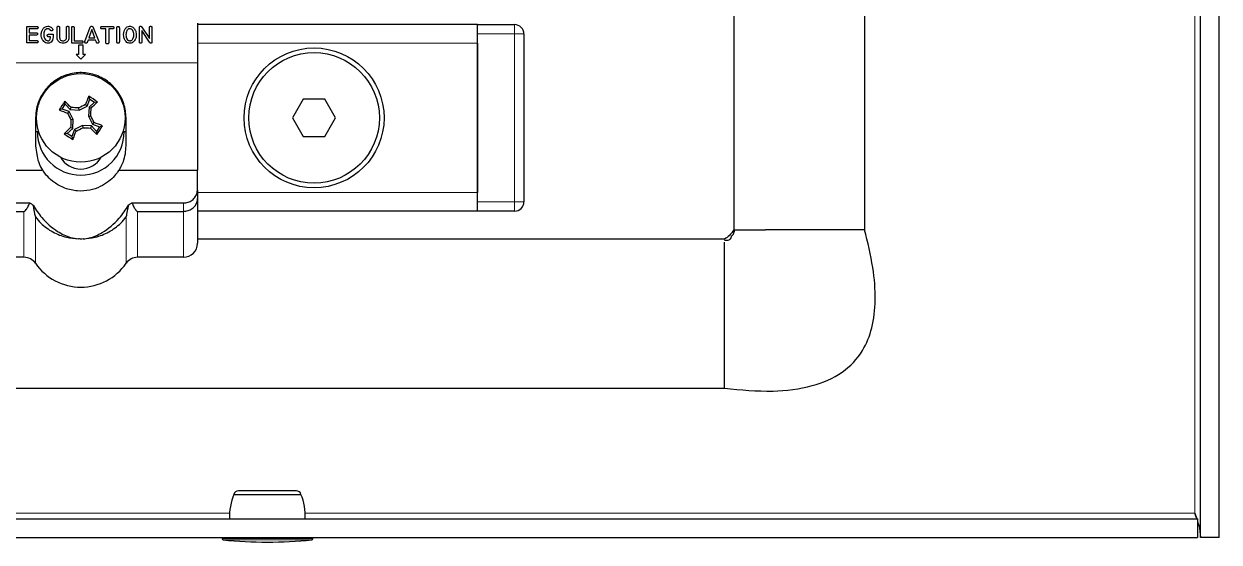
# Model space of a CAD drawing. Header units: millimetres. Extents: x -793 to 1819, y -785 to 978.
# Drawn here: x 1497.4 to 1625.5, y -554 to -498.4 of the extents above; entities that cross this region are included whole.
import ezdxf

# ---------------------------------------------------------------- set-up
doc = ezdxf.new("R2010")
doc.units = ezdxf.units.MM

msp = doc.modelspace()

# ---------------------------------------------------------------- linework, layer by layer
at = {"color": 7, "linetype": 'Continuous', "lineweight": 25}
for p, q in [((1623.48, -553.47), (1623.48, 801.53)), ((1625.48, -553.47), (1625.48, 801.53)), ((1573.48, 768.53), (1573.48, -520.47)), ((1587.48, -476.14), (1587.48, -520.47)), ((1497.68, -500.44), (1497.68, -498.67)), ((1497.68, -498.67), (1498.74, -498.67)), ((1498.74, -498.93), (1497.94, -498.93)), ((1497.94, -498.93), (1497.94, -499.34)), ((1497.94, -499.34), (1498.69, -499.34)), ((1500.02, -499.51), (1500.51, -499.51)), ((1500.51, -499.51), (1500.51, -499.81)), ((1500.94, -499.86), (1500.94, -498.78)), ((1501.2, -498.78), (1501.2, -499.86)), ((1501.95, -499.84), (1501.95, -498.78)), ((1502.21, -498.78), (1502.21, -499.84)), ((1502.5, -500.47), (1502.5, -498.8)), ((1502.76, -498.8), (1502.76, -500.2)), ((1503.92, -500.29), (1504.5, -498.76)), ((1504.66, -499), (1504.35, -499.87)), ((1504.98, -499.87), (1504.66, -499)), ((1504.82, -498.78), (1505.41, -500.29)), ((1505.75, -498.67), (1506.87, -498.67)), ((1506.17, -498.93), (1505.75, -498.93)), ((1506.17, -500.4), (1506.17, -498.93)), ((1506.87, -498.93), (1506.48, -498.93)), ((1506.48, -498.93), (1506.48, -500.4)), ((1507.34, -500.33), (1507.34, -498.8)), ((1507.61, -498.8), (1507.61, -500.33)), ((1509.76, -500.33), (1509.76, -498.77)), ((1510.03, -498.73), (1510.84, -499.96)), ((1510.86, -500.36), (1510.03, -499.09)), ((1510.03, -499.09), (1510.03, -500.33)), ((1510.84, -499.96), (1510.84, -498.78)), ((1511.1, -498.78), (1511.1, -500.33)), ((1515.98, -498.32), (1515.98, -502.57)), ((1545.98, -498.47), (1515.98, -498.47)), ((1545.98, -498.47), (1549.98, -498.47)), ((1545.98, -499.47), (1545.98, -498.47)), ((1545.98, -517.47), (1545.98, -499.47)), ((1550.98, -499.47), (1550.98, -517.47)), ((1498.74, -500.44), (1497.68, -500.44)), ((1498.69, -499.6), (1497.94, -499.6)), ((1497.94, -499.6), (1497.94, -500.18)), ((1497.94, -500.18), (1498.74, -500.18)), ((1500.22, -499.77), (1500.01, -499.77)), ((1503.56, -500.47), (1502.5, -500.47)), ((1502.76, -500.2), (1503.56, -500.2)), ((1503.73, -500.67), (1503.23, -500.67)), ((1503.23, -500.67), (1503.23, -501.67)), ((1503.73, -501.67), (1503.73, -500.67)), ((1504.26, -500.13), (1504.17, -500.38)), ((1505.07, -500.13), (1504.26, -500.13)), ((1504.35, -499.87), (1504.98, -499.87)), ((1505.17, -500.37), (1505.07, -500.13)), ((1545.98, -500.47), (1545.98, -516.47)), ((1502.98, -501.67), (1503.48, -502.17)), ((1503.23, -501.67), (1502.98, -501.67)), ((1503.48, -502.17), (1503.98, -501.67)), ((1503.98, -501.67), (1503.73, -501.67)), ((1515.98, -502.57), (1515.98, -514.07)), ((1501.47, -507.52), (1501.8, -507.01)), ((1501.8, -507.01), (1501.77, -506.68)), ((1501.8, -507.01), (1502.34, -507.59)), ((1503.31, -507.65), (1504.17, -507.21)), ((1504.17, -507.21), (1503.99, -507.05)), ((1504.17, -507.21), (1504.43, -506.45)), ((1504.43, -506.45), (1504.33, -506.14)), ((1504.94, -506.78), (1504.36, -507.33)), ((1504.43, -506.45), (1504.94, -506.78)), ((1504.94, -506.78), (1505.27, -506.75)), ((1527.33, -506.47), (1526.17, -508.47)), ((1529.64, -506.47), (1527.33, -506.47)), ((1530.79, -508.47), (1529.64, -506.47)), ((1498.63, -508.47), (1498.63, -511.47)), ((1501.47, -507.52), (1501.16, -507.62)), ((1502.22, -507.78), (1501.47, -507.52)), ((1502.22, -507.78), (1502.06, -507.96)), ((1502.66, -508.64), (1502.22, -507.78)), ((1502.34, -507.59), (1502.44, -507.37)), ((1502.34, -507.59), (1503.31, -507.65)), ((1503.31, -507.65), (1503.26, -507.41)), ((1504.36, -507.33), (1504.3, -508.29)), ((1504.3, -508.29), (1504.54, -508.24)), ((1504.3, -508.29), (1504.74, -509.16)), ((1504.36, -507.33), (1504.58, -507.43)), ((1508.33, -511.47), (1508.33, -508.47)), ((1526.17, -508.47), (1527.33, -510.47)), ((1529.64, -510.47), (1530.79, -508.47)), ((1502.02, -510.15), (1502.61, -509.61)), ((1502.61, -509.61), (1502.39, -509.51)), ((1502.66, -508.64), (1502.42, -508.69)), ((1502.79, -509.73), (1502.53, -510.48)), ((1502.61, -509.61), (1502.66, -508.64)), ((1503.66, -509.29), (1502.79, -509.73)), ((1502.79, -509.73), (1502.98, -509.89)), ((1503.66, -509.29), (1503.71, -509.53)), ((1504.62, -509.34), (1503.66, -509.29)), ((1504.62, -509.34), (1504.52, -509.56)), ((1505.17, -509.93), (1504.62, -509.34)), ((1504.74, -509.16), (1504.9, -508.97)), ((1504.74, -509.16), (1505.5, -509.42)), ((1505.5, -509.42), (1505.17, -509.93)), ((1505.5, -509.42), (1505.81, -509.31)), ((1498.83, -509.97), (1498.63, -509.97)), ((1502.02, -510.15), (1501.7, -510.18)), ((1502.53, -510.48), (1502.02, -510.15)), ((1502.53, -510.48), (1502.64, -510.79)), ((1505.17, -509.93), (1505.19, -510.25)), ((1508.33, -509.97), (1508.13, -509.97)), ((1527.33, -510.47), (1529.64, -510.47)), ((1490.98, -514.07), (1499.39, -514.07)), ((1507.58, -514.07), (1515.98, -514.07)), ((1515.98, -516.21), (1515.98, -514.07)), ((1515.98, -516.21), (1515.98, -517.12)), ((1515.98, -517.12), (1515.98, -521.92)), ((1545.98, -518.47), (1545.98, -517.47)), ((1492.48, -517.6), (1498, -517.6)), ((1492.48, -518.5), (1497.39, -518.5)), ((1508.96, -517.6), (1514.48, -517.6)), ((1509.57, -518.5), (1514.48, -518.5)), ((1545.98, -518.47), (1515.98, -518.47)), ((1549.98, -518.47), (1545.98, -518.47)), ((1576.91, -520.47), (1576.85, -520.47)), ((1584.05, -520.47), (1576.91, -520.47)), ((1584.2, -520.47), (1584.05, -520.47)), ((1586.5, -520.47), (1584.2, -520.47)), ((1587.48, -520.47), (1586.5, -520.47)), ((1572.48, -521.47), (1515.98, -521.47)), ((1572.48, -537.47), (1572.48, -521.79)), ((1497.39, -523.42), (1492.48, -523.42)), ((1514.48, -523.42), (1509.57, -523.42)), ((884.48, -537.47), (1572.48, -537.47)), ((1519.89, -548.85), (1523.48, -548.85)), ((1526.59, -548.47), (1520.38, -548.47)), ((1523.48, -548.85), (1527.07, -548.85)), ((833.78, -551.47), (1623.18, -551.47)), ((1622.88, -550.87), (1623.08, -551.47)), ((1623.18, -551.47), (1623.18, -553.47)), ((833.78, -553.47), (1623.18, -553.47)), ((1625.48, -553.47), (1623.48, -553.47))]:
    msp.add_line(p, q, dxfattribs=at)
at = {"color": 8, "linetype": 'Continuous', "lineweight": 18}
for p, q in [((1622.88, 798.93), (1622.88, -550.87)), ((1549.98, -499.47), (1545.98, -499.47)), ((1549.98, -498.47), (1549.98, -499.47)), ((1549.98, -517.47), (1549.98, -499.47)), ((1549.98, -499.47), (1550.98, -499.47)), ((1545.98, -500.47), (1515.98, -500.47)), ((1515.98, -502.57), (1490.98, -502.57)), ((1545.98, -516.47), (1515.98, -516.47)), ((1545.98, -517.47), (1549.98, -517.47)), ((1549.98, -517.47), (1549.98, -518.47)), ((1549.98, -517.47), (1550.98, -517.47)), ((1497.39, -523.42), (1497.39, -518.5)), ((1509.57, -518.5), (1509.57, -523.42)), ((1514.48, -518.5), (1514.48, -517.6)), ((1514.48, -523.42), (1514.48, -518.5)), ((1498.63, -519.1), (1498.63, -524.07)), ((1508.34, -524.07), (1508.34, -519.1)), ((1519.44, -550.87), (937.53, -550.87)), ((1622.88, -550.87), (1527.53, -550.87)), ((1518.62, -553.59), (1523.48, -553.59)), ((1518.73, -553.72), (1523.48, -553.72)), ((1523.48, -553.59), (1528.34, -553.59)), ((1523.48, -553.72), (1528.23, -553.72))]:
    msp.add_line(p, q, dxfattribs=at)
at = {"color": 7, "linetype": 'Continuous', "lineweight": 25}
for centre, radius in [((1528.48, -508.47), 7.5), ((1528.48, -508.47), 7), ((1503.48, -508.47), 4.75)]:
    msp.add_circle(centre, radius, dxfattribs=at)
for centre, radius, start, end in [((1549.98, -499.47), 1, 0, 90), ((1564.2, -548.02), 74.88, 146.4919, 147.3486), ((1452.81, -555.37), 69.05, 44.0348, 44.8347), ((1537.24, -574.95), 75.61, 116.0937, 116.7115), ((1568.79, -530.88), 69.05, 159.0058, 159.8057), ((1463.93, -569.19), 74.88, 56.4919, 57.3486), ((1456.58, -457.79), 69.05, 314.0348, 314.8347), ((1525.9, -443.16), 69.05, 249.0058, 249.8057), ((1569.96, -474.7), 75.61, 206.0937, 206.7115), ((1499.47, -582.92), 75.61, 87.129, 87.7468), ((1429.03, -504.46), 75.61, 357.129, 357.7468), ((1437, -542.23), 75.61, 26.0937, 26.7115), ((1550.38, -559.14), 69.05, 134.0348, 134.8347), ((1577.94, -512.48), 75.61, 177.129, 177.7468), ((1469.72, -441.99), 75.61, 296.0937, 296.7115), ((1507.49, -434.01), 75.61, 267.129, 267.7468), ((1554.16, -461.57), 69.05, 224.0348, 224.8347), ((1481.07, -573.78), 69.05, 69.0058, 69.8057), ((1442.76, -468.92), 74.88, 326.4919, 327.3486), ((1503.48, -509.97), 4.65, 180, 0), ((1543.03, -447.75), 74.88, 236.4919, 237.3486), ((1438.17, -486.05), 69.05, 339.0058, 339.8057), ((1503.48, -511.47), 2.5, 209.1764, 330.8236), ((1549.98, -517.47), 1, 270, 0), ((1514.48, -521.92), 1.5, 270, 0), ((1497.39, -524.92), 1.5, 34.5604, 90), ((1509.57, -524.92), 1.5, 90, 145.4396), ((1503.48, -520.72), 5.9, 214.5604, 325.4396), ((1525.6, -551.2), 6.18, 157.6346, 182.4658), ((1520.38, -548.97), 0.5, 90, 166.6165), ((1526.59, -548.97), 0.5, 13.3835, 90), ((1521.36, -551.2), 6.18, 357.5342, 22.3654), ((1544.39, -553.53), 25.77, 179.861, 180.139), ((1518.75, -553.59), 0.126, 180, 263.9744), ((1523.48, -508.72), 45.25, 263.9744, 269.9984), ((1523.48, -508.72), 45.25, 270.0016, 276.0256), ((1528.22, -553.59), 0.126, 276.0256, 0), ((1502.58, -553.53), 25.77, 359.861, 0.139)]:
    msp.add_arc(centre, radius, start, end, dxfattribs=at)
for points, knots in [([(1498.69, -499.34), (1498.71, -499.34), (1498.76, -499.34), (1498.81, -499.37), (1498.84, -499.42), (1498.84, -499.46), (1498.85, -499.47)], [0, 0, 0, 0, 0.2809452, 0.5598972, 0.7795247, 1, 1, 1, 1]), ([(1498.85, -499.47), (1498.84, -499.49), (1498.84, -499.54), (1498.78, -499.6), (1498.73, -499.6), (1498.69, -499.6)], [0, 0, 0, 0, 0.281099, 0.559768, 1, 1, 1, 1]), ([(1498.74, -498.67), (1498.77, -498.67), (1498.81, -498.67), (1498.87, -498.7), (1498.89, -498.75), (1498.9, -498.78), (1498.9, -498.8)], [0, 0, 0, 0, 0.280872, 0.559701, 0.779382, 1, 1, 1, 1]), ([(1498.9, -498.8), (1498.89, -498.82), (1498.89, -498.87), (1498.83, -498.93), (1498.78, -498.93), (1498.74, -498.93)], [0, 0, 0, 0, 0.281053, 0.559663, 1, 1, 1, 1]), ([(1499.24, -499.57), (1499.25, -499.43), (1499.26, -499.19), (1499.38, -498.99), (1499.44, -498.9)], [0, 0, 0, 0, 0.5603404, 1, 1, 1, 1]), ([(1499.43, -500.18), (1499.37, -500.07), (1499.26, -499.88), (1499.24, -499.67), (1499.24, -499.57)], [0, 0, 0, 0, 0.559347, 1, 1, 1, 1]), ([(1499.44, -498.9), (1499.51, -498.82), (1499.65, -498.67), (1499.84, -498.65), (1499.93, -498.65)], [0, 0, 0, 0, 0.559217, 1, 1, 1, 1]), ([(1499.92, -498.91), (1499.88, -498.91), (1499.81, -498.92), (1499.68, -498.99), (1499.53, -499.2), (1499.51, -499.42), (1499.5, -499.57)], [0, 0, 0, 0, 0.125332, 0.250695, 0.500738, 1, 1, 1, 1]), ([(1499.5, -499.57), (1499.51, -499.66), (1499.52, -499.81), (1499.59, -499.94), (1499.62, -500)], [0, 0, 0, 0, 0.55998, 1, 1, 1, 1]), ([(1499.89, -499.64), (1499.89, -499.62), (1499.89, -499.58), (1499.92, -499.53), (1499.97, -499.51), (1500, -499.51), (1500.02, -499.51)], [0, 0, 0, 0, 0.280637, 0.55889, 0.779144, 1, 1, 1, 1]), ([(1500.11, -498.96), (1500.07, -498.94), (1500.01, -498.91), (1499.95, -498.91), (1499.92, -498.91)], [0, 0, 0, 0, 0.5586335, 1, 1, 1, 1]), ([(1499.93, -498.65), (1500, -498.65), (1500.12, -498.65), (1500.23, -498.71), (1500.28, -498.74)], [0, 0, 0, 0, 0.560514, 1, 1, 1, 1]), ([(1500.21, -499.07), (1500.19, -499.05), (1500.16, -499.01), (1500.13, -498.97), (1500.11, -498.96)], [0, 0, 0, 0, 0.560467, 1, 1, 1, 1]), ([(1500.32, -499.13), (1500.3, -499.13), (1500.25, -499.12), (1500.22, -499.09), (1500.21, -499.07)], [0, 0, 0, 0, 0.558039, 1, 1, 1, 1]), ([(1500.28, -498.74), (1500.31, -498.77), (1500.38, -498.82), (1500.42, -498.89), (1500.44, -498.92)], [0, 0, 0, 0, 0.559542, 1, 1, 1, 1]), ([(1500.47, -499.01), (1500.47, -499.03), (1500.46, -499.07), (1500.42, -499.11), (1500.37, -499.13), (1500.34, -499.13), (1500.32, -499.13)], [0, 0, 0, 0, 0.277709, 0.558209, 0.77892, 1, 1, 1, 1]), ([(1500.44, -498.92), (1500.45, -498.94), (1500.47, -498.96), (1500.47, -498.99), (1500.47, -499.01)], [0, 0, 0, 0, 0.560691, 1, 1, 1, 1]), ([(1500.94, -498.78), (1500.94, -498.76), (1500.94, -498.72), (1500.97, -498.67), (1501.02, -498.65), (1501.05, -498.65), (1501.06, -498.65)], [0, 0, 0, 0, 0.280849, 0.55949, 0.779158, 1, 1, 1, 1]), ([(1501.06, -498.65), (1501.08, -498.65), (1501.12, -498.65), (1501.18, -498.68), (1501.2, -498.73), (1501.2, -498.76), (1501.2, -498.78)], [0, 0, 0, 0, 0.28091, 0.559174, 0.779166, 1, 1, 1, 1]), ([(1501.95, -498.78), (1501.95, -498.76), (1501.95, -498.72), (1501.98, -498.67), (1502.02, -498.65), (1502.05, -498.65), (1502.07, -498.65)], [0, 0, 0, 0, 0.2809002, 0.5594983, 0.7791483, 1, 1, 1, 1]), ([(1502.07, -498.65), (1502.09, -498.65), (1502.13, -498.65), (1502.18, -498.68), (1502.21, -498.73), (1502.21, -498.76), (1502.21, -498.78)], [0, 0, 0, 0, 0.2808885, 0.5590229, 0.7791551, 1, 1, 1, 1]), ([(1502.5, -498.8), (1502.5, -498.78), (1502.5, -498.75), (1502.53, -498.7), (1502.57, -498.67), (1502.6, -498.67), (1502.62, -498.67)], [0, 0, 0, 0, 0.280912, 0.559405, 0.779108, 1, 1, 1, 1]), ([(1502.62, -498.67), (1502.64, -498.67), (1502.68, -498.67), (1502.74, -498.7), (1502.76, -498.75), (1502.76, -498.79), (1502.76, -498.8)], [0, 0, 0, 0, 0.280813, 0.559099, 0.77917, 1, 1, 1, 1]), ([(1504.5, -498.76), (1504.5, -498.74), (1504.52, -498.7), (1504.57, -498.65), (1504.61, -498.65), (1504.64, -498.65)], [0, 0, 0, 0, 0.281465, 0.561772, 1, 1, 1, 1]), ([(1504.64, -498.65), (1504.67, -498.65), (1504.71, -498.65), (1504.78, -498.69), (1504.8, -498.74), (1504.82, -498.78)], [0, 0, 0, 0, 0.281226, 0.561522, 1, 1, 1, 1]), ([(1505.62, -498.8), (1505.62, -498.78), (1505.62, -498.74), (1505.65, -498.69), (1505.7, -498.67), (1505.74, -498.67), (1505.75, -498.67)], [0, 0, 0, 0, 0.280713, 0.558701, 0.779045, 1, 1, 1, 1]), ([(1505.75, -498.93), (1505.73, -498.93), (1505.69, -498.93), (1505.64, -498.9), (1505.62, -498.85), (1505.62, -498.82), (1505.62, -498.8)], [0, 0, 0, 0, 0.28076, 0.558821, 0.778915, 1, 1, 1, 1]), ([(1506.87, -498.67), (1506.89, -498.67), (1506.94, -498.67), (1506.99, -498.7), (1507.03, -498.75), (1507.03, -498.78), (1507.03, -498.8)], [0, 0, 0, 0, 0.280951, 0.559967, 0.779431, 1, 1, 1, 1]), ([(1507.03, -498.8), (1507.03, -498.82), (1507.02, -498.87), (1506.96, -498.93), (1506.91, -498.93), (1506.87, -498.93)], [0, 0, 0, 0, 0.281019, 0.559679, 1, 1, 1, 1]), ([(1507.34, -498.8), (1507.34, -498.78), (1507.34, -498.74), (1507.37, -498.69), (1507.42, -498.67), (1507.45, -498.67), (1507.46, -498.67)], [0, 0, 0, 0, 0.280828, 0.559417, 0.779393, 1, 1, 1, 1]), ([(1507.46, -498.67), (1507.48, -498.67), (1507.52, -498.67), (1507.58, -498.7), (1507.6, -498.75), (1507.6, -498.78), (1507.61, -498.8)], [0, 0, 0, 0, 0.2807653, 0.5591779, 0.7791749, 1, 1, 1, 1]), ([(1508.06, -499.57), (1508.07, -499.44), (1508.08, -499.22), (1508.18, -499.02), (1508.23, -498.94)], [0, 0, 0, 0, 0.559914, 1, 1, 1, 1]), ([(1508.24, -500.18), (1508.18, -500.08), (1508.08, -499.88), (1508.07, -499.66), (1508.06, -499.57)], [0, 0, 0, 0, 0.559149, 1, 1, 1, 1]), ([(1508.23, -498.94), (1508.3, -498.85), (1508.42, -498.69), (1508.62, -498.66), (1508.71, -498.65)], [0, 0, 0, 0, 0.560137, 1, 1, 1, 1]), ([(1508.42, -499.11), (1508.39, -499.19), (1508.33, -499.34), (1508.33, -499.5), (1508.32, -499.57)], [0, 0, 0, 0, 0.5590754, 1, 1, 1, 1]), ([(1508.32, -499.57), (1508.33, -499.65), (1508.33, -499.81), (1508.4, -499.95), (1508.43, -500.01)], [0, 0, 0, 0, 0.560273, 1, 1, 1, 1]), ([(1508.71, -498.91), (1508.67, -498.91), (1508.6, -498.92), (1508.5, -498.99), (1508.45, -499.07), (1508.42, -499.11)], [0, 0, 0, 0, 0.2798318, 0.559843, 1, 1, 1, 1]), ([(1508.71, -498.65), (1508.77, -498.65), (1508.89, -498.66), (1509.08, -498.75), (1509.18, -498.87), (1509.24, -498.94)], [0, 0, 0, 0, 0.280496, 0.560765, 1, 1, 1, 1]), ([(1509.05, -499.11), (1509, -499.05), (1508.91, -498.94), (1508.77, -498.92), (1508.71, -498.91)], [0, 0, 0, 0, 0.559596, 1, 1, 1, 1]), ([(1509.16, -499.57), (1509.16, -499.48), (1509.15, -499.32), (1509.08, -499.18), (1509.05, -499.11)], [0, 0, 0, 0, 0.560046, 1, 1, 1, 1]), ([(1509.06, -500.01), (1509.09, -499.93), (1509.16, -499.79), (1509.16, -499.63), (1509.16, -499.57)], [0, 0, 0, 0, 0.559133, 1, 1, 1, 1]), ([(1509.24, -498.94), (1509.3, -499.05), (1509.41, -499.24), (1509.42, -499.47), (1509.43, -499.57)], [0, 0, 0, 0, 0.559312, 1, 1, 1, 1]), ([(1509.43, -499.57), (1509.42, -499.69), (1509.41, -499.91), (1509.3, -500.1), (1509.25, -500.18)], [0, 0, 0, 0, 0.559865, 1, 1, 1, 1]), ([(1509.76, -498.77), (1509.76, -498.75), (1509.77, -498.72), (1509.79, -498.67), (1509.84, -498.65), (1509.87, -498.65), (1509.88, -498.65)], [0, 0, 0, 0, 0.280941, 0.559114, 0.779089, 1, 1, 1, 1]), ([(1509.88, -498.65), (1509.9, -498.65), (1509.93, -498.65), (1509.99, -498.67), (1510.02, -498.71), (1510.03, -498.73)], [0, 0, 0, 0, 0.2806376, 0.5608768, 1, 1, 1, 1]), ([(1510.84, -498.78), (1510.84, -498.76), (1510.84, -498.72), (1510.87, -498.67), (1510.92, -498.65), (1510.95, -498.65), (1510.96, -498.65)], [0, 0, 0, 0, 0.280888, 0.559482, 0.77927, 1, 1, 1, 1]), ([(1510.96, -498.65), (1510.98, -498.65), (1511.02, -498.65), (1511.08, -498.68), (1511.1, -498.73), (1511.1, -498.76), (1511.1, -498.78)], [0, 0, 0, 0, 0.280836, 0.55925, 0.779182, 1, 1, 1, 1]), ([(1498.74, -500.18), (1498.76, -500.18), (1498.81, -500.18), (1498.86, -500.21), (1498.89, -500.26), (1498.9, -500.29), (1498.9, -500.31)], [0, 0, 0, 0, 0.280912, 0.559714, 0.779499, 1, 1, 1, 1]), ([(1498.9, -500.31), (1498.89, -500.33), (1498.89, -500.38), (1498.84, -500.44), (1498.78, -500.44), (1498.74, -500.44)], [0, 0, 0, 0, 0.2812138, 0.5599009, 1, 1, 1, 1]), ([(1499.96, -500.47), (1499.9, -500.46), (1499.78, -500.45), (1499.59, -500.36), (1499.49, -500.25), (1499.43, -500.18)], [0, 0, 0, 0, 0.280314, 0.560507, 1, 1, 1, 1]), ([(1499.62, -500), (1499.67, -500.06), (1499.75, -500.17), (1499.89, -500.19), (1499.95, -500.2)], [0, 0, 0, 0, 0.5608576, 1, 1, 1, 1]), ([(1500.01, -499.77), (1499.99, -499.77), (1499.96, -499.77), (1499.91, -499.73), (1499.89, -499.69), (1499.89, -499.66), (1499.89, -499.64)], [0, 0, 0, 0, 0.280664, 0.558735, 0.779002, 1, 1, 1, 1]), ([(1499.95, -500.2), (1499.98, -500.2), (1500.04, -500.2), (1500.13, -500.15), (1500.17, -500.08), (1500.18, -500.04)], [0, 0, 0, 0, 0.281265, 0.561609, 1, 1, 1, 1]), ([(1500.3, -500.34), (1500.24, -500.38), (1500.14, -500.46), (1500.01, -500.46), (1499.96, -500.47)], [0, 0, 0, 0, 0.5589984, 1, 1, 1, 1]), ([(1500.18, -500.04), (1500.2, -499.99), (1500.22, -499.9), (1500.22, -499.81), (1500.22, -499.77)], [0, 0, 0, 0, 0.559597, 1, 1, 1, 1]), ([(1500.51, -499.81), (1500.5, -499.92), (1500.49, -500.12), (1500.36, -500.28), (1500.3, -500.34)], [0, 0, 0, 0, 0.560493, 1, 1, 1, 1]), ([(1501.16, -500.33), (1501.09, -500.26), (1500.96, -500.12), (1500.95, -499.94), (1500.94, -499.86)], [0, 0, 0, 0, 0.558332, 1, 1, 1, 1]), ([(1501.6, -500.47), (1501.51, -500.46), (1501.35, -500.46), (1501.21, -500.37), (1501.16, -500.33)], [0, 0, 0, 0, 0.5592502, 1, 1, 1, 1]), ([(1501.2, -499.86), (1501.21, -499.92), (1501.22, -500.02), (1501.29, -500.09), (1501.32, -500.13)], [0, 0, 0, 0, 0.560313, 1, 1, 1, 1]), ([(1501.32, -500.13), (1501.37, -500.15), (1501.45, -500.2), (1501.54, -500.2), (1501.58, -500.2)], [0, 0, 0, 0, 0.559441, 1, 1, 1, 1]), ([(1501.58, -500.2), (1501.63, -500.2), (1501.74, -500.19), (1501.88, -500.1), (1501.94, -499.97), (1501.95, -499.88), (1501.95, -499.84)], [0, 0, 0, 0, 0.280935, 0.559487, 0.779245, 1, 1, 1, 1]), ([(1502.21, -499.84), (1502.21, -499.94), (1502.19, -500.12), (1502.03, -500.34), (1501.81, -500.44), (1501.67, -500.46), (1501.6, -500.47)], [0, 0, 0, 0, 0.280416, 0.558636, 0.778958, 1, 1, 1, 1]), ([(1503.56, -500.2), (1503.58, -500.2), (1503.63, -500.21), (1503.68, -500.23), (1503.71, -500.28), (1503.71, -500.32), (1503.71, -500.33)], [0, 0, 0, 0, 0.280855, 0.559718, 0.779518, 1, 1, 1, 1]), ([(1503.71, -500.33), (1503.71, -500.36), (1503.71, -500.4), (1503.65, -500.46), (1503.6, -500.47), (1503.56, -500.47)], [0, 0, 0, 0, 0.281266, 0.560078, 1, 1, 1, 1]), ([(1503.91, -500.34), (1503.91, -500.33), (1503.92, -500.32), (1503.92, -500.3), (1503.92, -500.29)], [0, 0, 0, 0, 0.559504, 1, 1, 1, 1]), ([(1504.04, -500.47), (1504.02, -500.47), (1503.98, -500.46), (1503.94, -500.43), (1503.92, -500.39), (1503.91, -500.36), (1503.91, -500.34)], [0, 0, 0, 0, 0.279579, 0.559194, 0.779582, 1, 1, 1, 1]), ([(1504.17, -500.38), (1504.16, -500.39), (1504.15, -500.42), (1504.1, -500.46), (1504.06, -500.47), (1504.04, -500.47)], [0, 0, 0, 0, 0.28077, 0.560807, 1, 1, 1, 1]), ([(1505.28, -500.47), (1505.26, -500.47), (1505.23, -500.46), (1505.19, -500.43), (1505.17, -500.4), (1505.17, -500.37)], [0, 0, 0, 0, 0.2806948, 0.5603349, 1, 1, 1, 1]), ([(1505.42, -500.34), (1505.42, -500.36), (1505.41, -500.4), (1505.37, -500.44), (1505.32, -500.46), (1505.29, -500.47), (1505.28, -500.47)], [0, 0, 0, 0, 0.278517, 0.558613, 0.779333, 1, 1, 1, 1]), ([(1505.41, -500.29), (1505.42, -500.3), (1505.42, -500.32), (1505.42, -500.34), (1505.42, -500.34)], [0, 0, 0, 0, 0.560081, 1, 1, 1, 1]), ([(1506.31, -500.54), (1506.29, -500.54), (1506.25, -500.54), (1506.19, -500.5), (1506.17, -500.45), (1506.17, -500.42), (1506.17, -500.4)], [0, 0, 0, 0, 0.2808221, 0.5590594, 0.7790938, 1, 1, 1, 1]), ([(1506.48, -500.4), (1506.48, -500.42), (1506.47, -500.47), (1506.41, -500.53), (1506.35, -500.54), (1506.31, -500.54)], [0, 0, 0, 0, 0.280801, 0.559621, 1, 1, 1, 1]), ([(1507.46, -500.47), (1507.44, -500.47), (1507.4, -500.46), (1507.36, -500.43), (1507.34, -500.38), (1507.34, -500.35), (1507.34, -500.33)], [0, 0, 0, 0, 0.280437, 0.558281, 0.778899, 1, 1, 1, 1]), ([(1507.61, -500.33), (1507.6, -500.35), (1507.6, -500.4), (1507.56, -500.45), (1507.51, -500.47), (1507.48, -500.47), (1507.46, -500.47)], [0, 0, 0, 0, 0.280518, 0.5583, 0.778735, 1, 1, 1, 1]), ([(1508.74, -500.47), (1508.68, -500.46), (1508.57, -500.45), (1508.39, -500.37), (1508.3, -500.25), (1508.24, -500.18)], [0, 0, 0, 0, 0.2803667, 0.5605741, 1, 1, 1, 1]), ([(1508.43, -500.01), (1508.47, -500.07), (1508.55, -500.17), (1508.68, -500.19), (1508.74, -500.2)], [0, 0, 0, 0, 0.560567, 1, 1, 1, 1]), ([(1508.74, -500.2), (1508.77, -500.2), (1508.85, -500.19), (1508.97, -500.13), (1509.03, -500.05), (1509.06, -500.01)], [0, 0, 0, 0, 0.2804348, 0.5606046, 1, 1, 1, 1]), ([(1509.25, -500.18), (1509.17, -500.27), (1509.04, -500.44), (1508.83, -500.46), (1508.74, -500.47)], [0, 0, 0, 0, 0.559137, 1, 1, 1, 1]), ([(1509.88, -500.47), (1509.86, -500.47), (1509.82, -500.46), (1509.77, -500.41), (1509.76, -500.36), (1509.76, -500.33)], [0, 0, 0, 0, 0.281503, 0.560294, 1, 1, 1, 1]), ([(1510.03, -500.33), (1510.02, -500.35), (1510.02, -500.39), (1509.98, -500.44), (1509.93, -500.47), (1509.9, -500.47), (1509.88, -500.47)], [0, 0, 0, 0, 0.280569, 0.558477, 0.77887, 1, 1, 1, 1]), ([(1510.98, -500.47), (1510.97, -500.46), (1510.94, -500.46), (1510.89, -500.42), (1510.87, -500.38), (1510.86, -500.36)], [0, 0, 0, 0, 0.278585, 0.558866, 1, 1, 1, 1]), ([(1511.1, -500.33), (1511.1, -500.35), (1511.1, -500.39), (1511.07, -500.44), (1511.03, -500.46), (1511, -500.47), (1510.98, -500.47)], [0, 0, 0, 0, 0.280953, 0.559391, 0.779073, 1, 1, 1, 1]), ([(1508.33, -508.47), (1508.29, -507.96), (1508.2, -506.95), (1507.42, -505.49), (1506.24, -504.37), (1504.77, -503.7), (1503.16, -503.54), (1501.56, -503.92), (1500.18, -504.8), (1499.19, -506.04), (1498.7, -507.34), (1498.65, -508.13), (1498.63, -508.47)], [0, 0, 0, 0, 0.108524, 0.217459, 0.318088, 0.417791, 0.519828, 0.622975, 0.725929, 0.827131, 0.926323, 1, 1, 1, 1]), ([(1498.63, -511.47), (1498.72, -512.09), (1498.89, -513.37), (1499.35, -514.01), (1499.38, -514.06), (1499.39, -514.07)], [0, 0, 0, 0, 0.417668, 0.852903, 1, 1, 1, 1]), ([(1507.58, -514.07), (1507.63, -513.99), (1507.74, -513.82), (1508.26, -512.75), (1508.31, -511.76), (1508.33, -511.47)], [0, 0, 0, 0, 0.378823, 0.812228, 1, 1, 1, 1]), ([(1507.58, -514.07), (1507.55, -514.1), (1507.51, -514.17), (1507.15, -514.67), (1506.5, -515.31), (1505.57, -515.89), (1504.42, -516.28), (1503.1, -516.37), (1501.75, -516.07), (1500.62, -515.44), (1499.89, -514.76), (1499.51, -514.26), (1499.4, -514.08), (1499.39, -514.07), (1499.39, -514.07)], [0, 0, 0, 0, 0.088505, 0.177138, 0.262858, 0.344694, 0.430485, 0.525193, 0.625645, 0.723911, 0.812494, 0.894483, 0.978997, 1, 1, 1, 1]), ([(1514.48, -517.6), (1514.65, -517.59), (1514.98, -517.56), (1515.43, -517.31), (1515.77, -516.95), (1515.96, -516.56), (1515.97, -516.31), (1515.98, -516.21)], [0, 0, 0, 0, 0.2129, 0.425707, 0.640613, 0.853382, 1, 1, 1, 1]), ([(1514.48, -518.5), (1514.65, -518.48), (1514.99, -518.45), (1515.44, -518.22), (1515.78, -517.87), (1515.95, -517.49), (1515.98, -517.24), (1515.98, -517.14), (1515.98, -517.12)], [0, 0, 0, 0, 0.214635, 0.429269, 0.643917, 0.858595, 0.982146, 1, 1, 1, 1]), ([(1497.39, -518.5), (1497.4, -518.5), (1497.41, -518.5), (1497.45, -518.49), (1497.51, -518.46), (1497.65, -518.31), (1497.81, -518.02), (1497.93, -517.75), (1498, -517.6)], [0, 0, 0, 0, 0.008383, 0.019125, 0.04457, 0.140638, 0.521171, 1, 1, 1, 1]), ([(1498.37, -517.84), (1498.35, -517.83), (1498.24, -517.73), (1498.11, -517.66), (1498, -517.6)], [0, 0, 0, 0, 0.161974, 1, 1, 1, 1]), ([(1498.37, -517.84), (1498.39, -517.99), (1498.44, -518.27), (1498.5, -518.61), (1498.54, -518.85), (1498.6, -519.02), (1498.63, -519.1)], [0, 0, 0, 0, 0.383006, 0.690448, 0.847653, 1, 1, 1, 1]), ([(1498.37, -517.84), (1498.66, -518.3), (1499.38, -519.4), (1500.77, -520.57), (1502.13, -521.29), (1502.93, -521.41), (1503.22, -521.45)], [0, 0, 0, 0, 0.255351, 0.615516, 0.86211, 1, 1, 1, 1]), ([(1503.74, -521.45), (1503.95, -521.43), (1504.68, -521.33), (1506.04, -520.69), (1507.51, -519.49), (1508.28, -518.33), (1508.6, -517.84)], [0, 0, 0, 0, 0.101651, 0.345128, 0.729048, 1, 1, 1, 1]), ([(1508.34, -519.1), (1508.34, -519.1), (1508.34, -519.09), (1508.35, -519.08), (1508.36, -519.05), (1508.39, -518.95), (1508.47, -518.63), (1508.53, -518.25), (1508.58, -517.93), (1508.6, -517.84)], [0, 0, 0, 0, 0.003748, 0.008698, 0.018275, 0.054741, 0.199177, 0.774578, 1, 1, 1, 1]), ([(1508.96, -517.6), (1508.86, -517.66), (1508.73, -517.73), (1508.62, -517.82), (1508.6, -517.84)], [0, 0, 0, 0, 0.789403, 1, 1, 1, 1]), ([(1508.96, -517.6), (1508.99, -517.66), (1509.06, -517.81), (1509.15, -518), (1509.25, -518.17), (1509.32, -518.29), (1509.37, -518.36), (1509.42, -518.41), (1509.45, -518.45), (1509.48, -518.47), (1509.51, -518.49), (1509.54, -518.5), (1509.56, -518.5), (1509.57, -518.5), (1509.57, -518.5)], [0, 0, 0, 0, 0.1938575, 0.4597675, 0.6373069, 0.7559999, 0.8355654, 0.8891446, 0.9254877, 0.9504249, 0.9763204, 0.9867209, 0.99531, 1, 1, 1, 1]), ([(1498.63, -519.1), (1498.81, -519.33), (1499.33, -519.95), (1500.44, -520.75), (1501.83, -521.31), (1502.79, -521.41), (1503.22, -521.45)], [0, 0, 0, 0, 0.1696178, 0.4700388, 0.7626849, 1, 1, 1, 1]), ([(1503.74, -521.45), (1504.17, -521.41), (1505.13, -521.31), (1506.53, -520.75), (1507.63, -519.95), (1508.15, -519.33), (1508.34, -519.1)], [0, 0, 0, 0, 0.2373508, 0.5299542, 0.8303306, 1, 1, 1, 1]), ([(1573.52, -520.47), (1573.5, -520.6), (1573.48, -520.85), (1573.34, -521.05), (1573.22, -521.14), (1573.17, -521.24), (1573.15, -521.31), (1573.14, -521.37), (1573.12, -521.4), (1573.1, -521.44), (1573.07, -521.49), (1573.01, -521.54), (1572.89, -521.6), (1572.71, -521.64), (1572.56, -521.63), (1572.48, -521.63)], [0, 0, 0, 0, 0.233411, 0.418546, 0.549351, 0.595026, 0.631329, 0.647111, 0.661994, 0.676639, 0.691742, 0.725563, 0.766794, 0.872627, 1, 1, 1, 1]), ([(1572.48, -537.47), (1574.21, -537.63), (1577.35, -537.94), (1581.68, -537.42), (1585.11, -536), (1587.32, -533.68), (1588.41, -530.91), (1588.73, -527.86), (1588.43, -524.3), (1587.82, -521.82), (1587.48, -520.47)], [0, 0, 0, 0, 0.176713, 0.320911, 0.440308, 0.54837, 0.6374, 0.738878, 0.858543, 1, 1, 1, 1]), ([(1573.48, -520.47), (1573.33, -520.69), (1573.07, -521.1), (1572.66, -521.35), (1572.48, -521.47)], [0, 0, 0, 0, 0.561561, 1, 1, 1, 1]), ([(1573.59, -520.47), (1573.62, -520.47), (1573.71, -520.47), (1574.17, -520.47), (1574.46, -520.47)], [0, 0, 0, 0, 0.356727, 1, 1, 1, 1]), ([(1503.74, -521.45), (1503.64, -521.46), (1503.47, -521.47), (1503.3, -521.46), (1503.22, -521.45)], [0, 0, 0, 0, 0.558993, 1, 1, 1, 1]), ([(1623.18, -551.47), (1623.13, -551.47), (1623.08, -551.4), (1622.98, -551.18), (1622.93, -551.02), (1622.88, -550.87)], [0, 0, 0, 0, 0.5, 0.5, 1, 1, 1, 1]), ([(1623.18, -551.79), (1623.23, -551.91), (1623.42, -552.47), (1623.46, -553.03), (1623.48, -553.47)], [0, 0, 0, 0, 0.2265409, 1, 1, 1, 1])]:
    msp.add_open_spline(points, degree=3, knots=knots, dxfattribs=at)
msp.add_open_spline([(1574.46, -520.47), (1574.78, -520.47), (1575.43, -520.47), (1576.38, -520.47), (1576.85, -520.47)], degree=3, dxfattribs=at)

doc.saveas('drawing.dxf')
